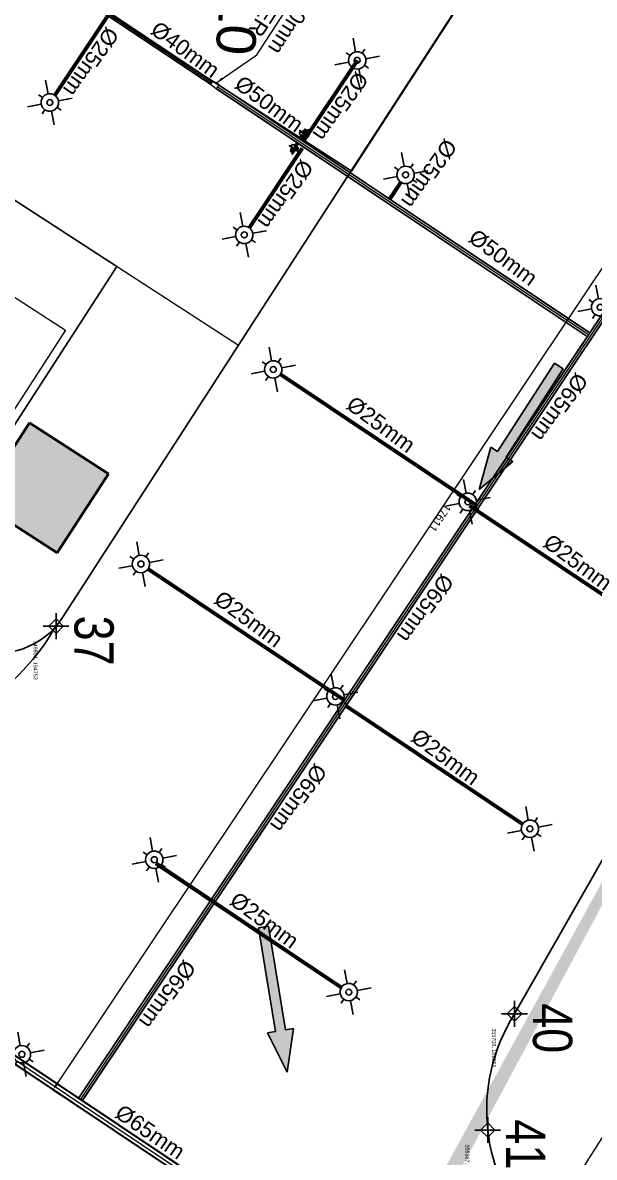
# Model space of a CAD drawing. Header units: inches. Extents: x 257070 to 799932, y -17980 to 269260.
# Drawn here: x 349436 to 356726, y 187982 to 202446 of the extents above; entities that cross this region are included whole.
import ezdxf

# ---------------------------------------------------------------- set-up
doc = ezdxf.new("R2010")
doc.units = ezdxf.units.IN
doc.header["$MEASUREMENT"] = 0
doc.header["$PDMODE"] = 99
doc.header["$PDSIZE"] = 100
for name, color, linetype in [('0-AES-F-SPRINKLER', 10, 'Continuous'), ('basement1_AP$0$A-_ROAD----_E-_-', 2, 'Continuous'), ('DSP_MISCELANEOUS', 252, 'Continuous'), ('DSP_TREE CO-ORDINATES', 206, 'Continuous')]:
    doc.layers.add(name, color=color, linetype=linetype)
for name, color, linetype, lineweight in [('0-AES-F-SPRINKLER PIPE', 10, 'Continuous', 15), ('07--DIM-2', 2, 'Continuous', 25), ('E--CONCRETE-4', 4, 'Continuous', 40), ('E--CONCRETE-SHADE', 253, 'Continuous', 20)]:
    doc.layers.add(name, color=color, linetype=linetype, lineweight=lineweight)
doc.layers.add('CORE - G', color=7, linetype='Continuous', lineweight=9, true_color=0xf4e08b)
doc.styles.get("Standard").update_dxf_attribs({"font": 'arial.ttf'})
doc.styles.add('TEXT style 175', font='GOTHIC.TTF')
doc.styles.add('TEXT style 200', font='ARIALN.TTF')
doc.styles.add('TEXT style 75', font='ARIALN.TTF')
doc.dimstyles.new('75', dxfattribs={"dimscale": 1.5, "dimtxt": 200, "dimasz": 113, "dimexe": 113, "dimexo": 0, "dimgap": 25, "dimtad": 0, "dimdec": 0, "dimrnd": 5, "dimzin": 0, "dimdsep": 46, "dimtxsty": 'TEXT style 75', "dimblk": 'ARCHTICK', "dimcen": 0.09, "dimdle": 113, "dimclrd": 8, "dimclre": 8, "dimclrt": 256, "dimadec": 0, "dimazin": 0, "dimtfac": 1, "dimtdec": 0, "dimtofl": 0, "dimtmove": 1, "dimatfit": 3, "dimldrblk": 'OPEN90', "dimfxl": 0, "dimtolj": 1, "dimtzin": 0, "dimarcsym": 0})
doc.dimstyles.new('AES-PLUMBING', dxfattribs={"dimtxt": 100, "dimasz": 100, "dimexe": 0, "dimexo": 0, "dimgap": 0.01, "dimtad": 1, "dimdec": 0, "dimdsep": 46, "dimtxsty": 'Standard', "dimcen": 10, "dimclrd": 7, "dimclre": 7, "dimclrt": 7, "dimadec": 0, "dimazin": 0, "dimtfac": 1, "dimtdec": 0, "dimtmove": 0, "dimatfit": 3, "dimfxl": 1, "dimlwd": -1, "dimlwe": -1, "dimarcsym": 1})
doc.dimstyles.new('ISO-25', dxfattribs={"dimtxt": 2.5, "dimasz": 2.5, "dimexe": 1.25, "dimexo": 0.625, "dimtad": 1, "dimtxsty": 'Standard', "dimcen": 2.5, "dimadec": 0, "dimazin": 0, "dimtfac": 1, "dimtmove": 0, "dimatfit": 3, "dimfxl": 1, "dimarcsym": 0})
doc.dimstyles.new('PLUMBING', dxfattribs={"dimscale": 100, "dimtxt": 1.8, "dimasz": 1.6, "dimexe": 1, "dimexo": 1, "dimgap": 0.5, "dimtad": 2, "dimdec": 0, "dimzin": 0, "dimdsep": 46, "dimtxsty": 'Standard', "dimcen": 1, "dimdle": 1, "dimclrd": 7, "dimclre": 7, "dimclrt": 256, "dimadec": 0, "dimazin": 0, "dimtfac": 1, "dimtdec": 0, "dimtmove": 2, "dimatfit": 3, "dimfxl": 1, "dimtolj": 1, "dimtzin": 0, "dimlwd": -1, "dimlwe": -1, "dimarcsym": 0})

# ---------------------------------------------------------------- blocks, each defined once
blk = doc.blocks.new('_ArchTick')
at = {"color": 0, "linetype": 'ByBlock', "const_width": 0.15}
blk.add_lwpolyline([(-0.5, -0.5), (0.5, 0.5)], dxfattribs=at)
blk = doc.blocks.new('*D270')
at = {"layer": '07--DIM-2', "color": 251, "lineweight": -2, "ltscale": 1000, "transparency": 16777216}
for p, q in [((357672, 188578), (357672, 188578)), ((357672, 188578), (357672, 188578)), ((354252, 186664), (355649, 187446)), ((353902, 186664), (354252, 186664))]:
    blk.add_line(p, q, dxfattribs=at)
at = {"layer": 'DEFPOINTS', "color": 0, "ltscale": 1000, "transparency": 16777216}
for p in [(357672, 188578, 0), (355649, 187446, 0)]:
    blk.add_point(p, dxfattribs=at)
at = {"layer": '07--DIM-2', "color": 251, "lineweight": -2, "ltscale": 1000, "transparency": 16777216, "xscale": 350, "yscale": 350, "zscale": 350, "rotation": 29.23389966752735}
blk.add_blockref('_ArchTick', (355649, 187446), dxfattribs=at)
at = {"layer": '07--DIM-2', "ltscale": 1000, "transparency": 16777216, "insert": (353069, 186664), "char_height": 500, "attachment_point": 5, "rotation": 270, "style": 'TEXT style 75'}
blk.add_mtext('\\A1;R2320', dxfattribs=at)
blk = doc.blocks.new('_Open90')
at = {"color": 0, "linetype": 'ByBlock', "lineweight": -2}
for p, q in [((-0.5, 0.5), (0, 0)), ((0, 0), (-1, 0)), ((0, 0), (-0.5, -0.5))]:
    blk.add_line(p, q, dxfattribs=at)
blk = doc.blocks.new('basement1_AP$0$AR-DIR-A')
h = blk.add_hatch()
h.set_pattern_fill('ANSI31', color=8)
h.paths.add_polyline_path([(158, -458), (26, -458), (26, -1800), (-74, -1800), (92, -2335), (258, -1800), (158, -1800)])
at = {"layer": 'DSP_MISCELANEOUS', "color": 8}
for p, q in [((158, -458), (26, -458)), ((26, -458), (26, -1800)), ((158, -458), (158, -1800)), ((26, -1800), (-74, -1800)), ((-74, -1800), (92, -2335)), ((258, -1800), (92, -2335)), ((158, -1800), (258, -1800))]:
    blk.add_line(p, q, dxfattribs=at)
blk = doc.blocks.new('*U460')
at = {"layer": 'DSP_TREE CO-ORDINATES', "color": 162}
for p, q in [((0, -329), (0, 329)), ((-329, 0), (329, 0))]:
    blk.add_line(p, q, dxfattribs=at)
at = {"layer": 'DSP_TREE CO-ORDINATES', "color": 162, "ltscale": 3.5}
blk.add_lwpolyline([(-185, 0), (0, 185), (185, 0), (0, -184), (-185, 0)], dxfattribs=at)
at = {"layer": 'DEFPOINTS', "style": 'TEXT style 175'}
blk.add_attdef('CORDINATE', (367, -572), '', height=100, dxfattribs=at)
at = {"layer": 'DSP_TREE CO-ORDINATES', "color": 164, "style": 'TEXT style 200'}
blk.add_attdef('NO.', (-270, 470), '', height=1000, dxfattribs=at)
blk = doc.blocks.new('*U472')
at = {"layer": 'DSP_TREE CO-ORDINATES', "color": 162}
for p, q in [((0, -329), (0, 329)), ((-329, 0), (329, 0))]:
    blk.add_line(p, q, dxfattribs=at)
at = {"layer": 'DSP_TREE CO-ORDINATES', "color": 162, "ltscale": 3.5}
blk.add_lwpolyline([(-185, 0), (0, 185), (185, 0), (0, -184), (-185, 0)], dxfattribs=at)
at = {"layer": 'DEFPOINTS', "style": 'TEXT style 175'}
blk.add_attdef('CORDINATE', (367, -572), '', height=100, dxfattribs=at)
at = {"layer": 'DSP_TREE CO-ORDINATES', "color": 164, "style": 'TEXT style 200'}
blk.add_attdef('NO.', (-270, 470), '', height=1000, dxfattribs=at)
blk = doc.blocks.new('*U474')
at = {"layer": 'DSP_TREE CO-ORDINATES', "color": 162}
for p, q in [((0, -329), (0, 329)), ((-329, 0), (329, 0))]:
    blk.add_line(p, q, dxfattribs=at)
at = {"layer": 'DSP_TREE CO-ORDINATES', "color": 162, "ltscale": 3.5}
blk.add_lwpolyline([(-185, 0), (0, 185), (185, 0), (0, -184), (-185, 0)], dxfattribs=at)
at = {"layer": 'DEFPOINTS', "style": 'TEXT style 175'}
blk.add_attdef('CORDINATE', (367, -572), '', height=100, dxfattribs=at)
at = {"layer": 'DSP_TREE CO-ORDINATES', "color": 164, "style": 'TEXT style 200'}
blk.add_attdef('NO.', (-270, 470), '', height=1000, dxfattribs=at)
blk = doc.blocks.new('A$C3CA070F1')
at = {"layer": '0-AES-F-SPRINKLER'}
h = blk.add_hatch(dxfattribs=at)
h.set_pattern_fill('ANSI31', color=3, scale=0.196883, angle=-34.2335, style=0)
h.set_pattern_definition([(100.766483, (49937.1607, 174049.7081), (1.474466316, 0.280375668), [])])
edge = h.paths.add_edge_path()
edge.add_line((-1, 85), (-1, 84))
edge.add_line((-1, 84), (-6, 84))
edge.add_ellipse((-7, 82), major_axis=(-1.42, -0.27), ratio=1, start_angle=257, end_angle=315)
edge.add_line((-8, 83), (-15, 72))
edge.add_ellipse((-12, 70), major_axis=(-4.25, -0.81), ratio=1, start_angle=-45, end_angle=45)
edge.add_line((-14, 66), (14, 47))
edge.add_line((14, 47), (13, 46))
edge.add_line((13, 46), (-15, 65))
edge.add_ellipse((-12, 70), major_axis=(-5.52, -1.05), ratio=1, start_angle=-45, end_angle=45, ccw=False)
edge.add_line((-16, 73), (-9, 84))
edge.add_ellipse((-7, 82), major_axis=(-2.69, -0.51), ratio=1, start_angle=257, end_angle=315, ccw=False)
edge.add_line((-6, 85), (-1, 85))
h = blk.add_hatch(dxfattribs=at)
h.set_pattern_fill('ANSI31', color=3, scale=0.196883, angle=-124.2335, style=0)
h.set_pattern_definition([(190.766483, (49937.1607, 174049.7081), (-0.280375668, 1.474466316), [])])
edge = h.paths.add_edge_path()
edge.add_line((-1, 54), (7, 48))
edge.add_line((7, 48), (8, 49))
edge.add_line((8, 49), (0, 55))
edge.add_ellipse((-2, 52), major_axis=(-0.69, 3.63), ratio=1, start_angle=315, end_angle=405)
edge.add_line((-6, 54), (-14, 41))
edge.add_ellipse((-11, 39), major_axis=(-0.69, 3.63), ratio=1, start_angle=45, end_angle=135)
edge.add_line((-13, 36), (-9, 33))
edge.add_ellipse((-10, 32), major_axis=(-0.27, 1.42), ratio=1, start_angle=225, end_angle=315, ccw=False)
edge.add_line((-9, 31), (-10, 30))
edge.add_line((-10, 30), (-8, 29))
edge.add_line((-8, 29), (-7, 30))
edge.add_ellipse((-10, 32), major_axis=(-3.3, -0.63), ratio=1, start_angle=135, end_angle=225)
edge.add_line((-8, 35), (-12, 38))
edge.add_ellipse((-11, 39), major_axis=(-1.75, -0.33), ratio=1, start_angle=-45, end_angle=45, ccw=False)
edge.add_line((-13, 40), (-4, 53))
edge.add_ellipse((-2, 52), major_axis=(-1.75, -0.33), ratio=1, start_angle=225, end_angle=315, ccw=False)
at = {"layer": '0-AES-F-SPRINKLER', "color": 3}
for p, q in [((-98, 39), (-97, 43)), ((-98, 38), (-98, 39)), ((-98, 39), (-98, 39)), ((-98, 39), (-98, 39)), ((-98, 37), (-98, 38)), ((-98, 38), (-98, 38)), ((-98, 38), (-98, 38)), ((-98, 38), (-98, 38)), ((-98, 38), (-98, 38)), ((-98, 38), (-98, 38)), ((-98, 38), (-98, 38)), ((-98, 38), (-98, 38)), ((-98, 38), (-98, 38)), ((-98, 38), (-98, 38)), ((-96, 37), (-98, 37)), ((-98, 37), (-98, 37)), ((-98, 37), (-98, 37)), ((-98, 37), (-98, 37)), ((-98, 37), (-98, 37)), ((-98, 37), (-98, 37)), ((-98, 37), (-98, 37)), ((-98, 37), (-98, 37)), ((-98, 37), (-98, 37)), ((-98, 37), (-98, 37)), ((-98, 37), (-98, 37)), ((-98, 37), (-98, 37)), ((-98, 37), (-98, 37)), ((-98, 37), (-98, 37)), ((-98, 37), (-98, 37)), ((-98, 37), (-98, 37)), ((-98, 37), (-98, 37)), ((-97, 37), (-98, 37)), ((-98, 37), (-98, 37)), ((-98, 37), (-98, 37)), ((-98, 37), (-98, 37)), ((-98, 37), (-98, 37)), ((-98, 37), (-98, 37)), ((-98, 37), (-98, 37)), ((-98, 37), (-98, 37)), ((-98, 37), (-98, 37)), ((-98, 37), (-98, 37)), ((-98, 37), (-98, 37)), ((-98, 37), (-98, 37)), ((-98, 37), (-98, 37)), ((-98, 37), (-98, 37)), ((-97, 45), (-79, 71)), ((-96, 40), (-97, 40)), ((-97, 40), (-97, 40)), ((-97, 40), (-97, 40)), ((-97, 40), (-97, 39)), ((-97, 39), (-97, 39)), ((-97, 39), (-97, 39)), ((-97, 39), (-97, 39)), ((-97, 39), (-97, 39)), ((-97, 39), (-97, 39)), ((-97, 39), (-97, 39)), ((-97, 39), (-97, 39)), ((-97, 39), (-97, 38)), ((-97, 38), (-97, 38)), ((-97, 38), (-97, 38)), ((-97, 38), (-97, 38)), ((-97, 38), (-97, 38)), ((-97, 38), (-97, 38)), ((-97, 38), (-97, 38)), ((-97, 38), (-97, 38)), ((-97, 38), (-97, 38)), ((-97, 38), (-97, 38)), ((-97, 38), (-97, 38)), ((-97, 38), (-97, 37)), ((-97, 37), (-97, 37)), ((-97, 37), (-97, 37)), ((-97, 37), (-97, 37)), ((-95, 46), (-96, 42)), ((-96, 42), (-96, 42)), ((-96, 42), (-96, 41)), ((-96, 41), (-96, 41)), ((-96, 41), (-96, 41)), ((-96, 41), (-96, 41)), ((-96, 41), (-96, 41)), ((-96, 41), (-96, 41)), ((-96, 41), (-96, 41)), ((-96, 41), (-96, 41)), ((-96, 41), (-96, 41)), ((-96, 41), (-96, 40)), ((-96, 40), (-96, 40)), ((-96, 40), (-96, 40)), ((-96, 40), (-96, 40)), ((-96, 40), (-96, 40)), ((-95, 37), (-96, 37)), ((-96, 37), (-96, 37)), ((-96, 37), (-96, 37)), ((-96, 37), (-96, 37)), ((-96, 37), (-96, 37)), ((-94, 38), (-95, 38)), ((-95, 38), (-95, 38)), ((-95, 38), (-95, 38)), ((-95, 38), (-95, 38)), ((-95, 38), (-95, 38)), ((-95, 38), (-95, 38)), ((-95, 38), (-95, 38)), ((-95, 38), (-95, 38)), ((-95, 38), (-95, 38)), ((-95, 38), (-95, 37)), ((-95, 37), (-95, 37)), ((-95, 37), (-95, 37)), ((-95, 37), (-95, 37)), ((-95, 37), (-95, 37)), ((-95, 37), (-95, 37)), ((-95, 37), (-95, 37)), ((-95, 37), (-95, 37)), ((-95, 37), (-95, 37)), ((-95, 37), (-95, 37)), ((-95, 37), (-95, 37)), ((-95, 37), (-95, 37)), ((-95, 37), (-95, 37)), ((-95, 37), (-95, 37)), ((-95, 37), (-95, 37)), ((-95, 37), (-95, 37)), ((-95, 37), (-95, 37)), ((-94, 88), (-93, 90)), ((-72, 73), (-94, 88)), ((-94, 43), (-94, 48)), ((-93, 43), (-94, 43)), ((-94, 43), (-94, 43)), ((-94, 43), (-94, 43)), ((-94, 43), (-94, 43)), ((-94, 43), (-94, 43)), ((-94, 43), (-94, 41)), ((-94, 43), (-94, 43)), ((-94, 43), (-94, 43)), ((-94, 43), (-94, 43)), ((-94, 43), (-94, 43)), ((-94, 43), (-94, 43)), ((-94, 43), (-94, 43)), ((-94, 43), (-94, 43)), ((-94, 43), (-94, 43)), ((-94, 43), (-94, 43)), ((-94, 43), (-94, 43)), ((-94, 43), (-94, 43)), ((-94, 41), (-94, 41)), ((-94, 41), (-94, 41)), ((-94, 41), (-94, 41)), ((-94, 41), (-94, 41)), ((-94, 41), (-94, 41)), ((-94, 41), (-94, 41)), ((-94, 41), (-94, 41)), ((-94, 41), (-94, 40)), ((-94, 40), (-94, 40)), ((-94, 40), (-94, 40)), ((-94, 40), (-94, 40)), ((-94, 40), (-94, 40)), ((-94, 40), (-94, 40)), ((-94, 40), (-94, 40)), ((-94, 40), (-94, 40)), ((-94, 40), (-94, 39)), ((-94, 39), (-94, 39)), ((-94, 39), (-94, 39)), ((-94, 39), (-94, 39)), ((-94, 39), (-94, 39)), ((-94, 39), (-94, 39)), ((-94, 39), (-94, 39)), ((-94, 39), (-94, 39)), ((-94, 39), (-94, 38)), ((-93, 90), (-59, 67)), ((-93, 47), (-93, 49)), ((-91, 47), (-93, 43)), ((-93, 46), (-93, 47)), ((-92, 46), (-93, 46)), ((-93, 46), (-93, 46)), ((-93, 46), (-93, 46)), ((-93, 46), (-93, 46)), ((-93, 46), (-93, 46)), ((-93, 46), (-93, 46)), ((-93, 46), (-93, 46)), ((-93, 46), (-93, 46)), ((-93, 46), (-93, 46)), ((-93, 46), (-93, 46)), ((-93, 46), (-93, 46)), ((-93, 46), (-93, 46)), ((-93, 46), (-93, 46)), ((-93, 46), (-93, 46)), ((-93, 46), (-93, 46)), ((-93, 46), (-93, 46)), ((-93, 46), (-93, 46)), ((-93, 46), (-93, 46)), ((-93, 46), (-93, 46)), ((-93, 46), (-93, 46)), ((-91, 42), (-93, 43)), ((-93, 43), (-93, 43)), ((-93, 43), (-93, 43)), ((-93, 43), (-93, 43)), ((-93, 43), (-93, 43)), ((-93, 43), (-93, 43)), ((-93, 43), (-93, 43)), ((-93, 43), (-93, 43)), ((-93, 43), (-93, 43)), ((-93, 43), (-93, 43)), ((-93, 43), (-93, 43)), ((-93, 43), (-93, 43)), ((-93, 43), (-93, 43)), ((-93, 43), (-93, 43)), ((-93, 43), (-93, 43)), ((-93, 43), (-93, 43)), ((-93, 43), (-93, 43)), ((-93, 43), (-93, 43)), ((-93, 43), (-93, 43)), ((-93, 43), (-93, 43)), ((-93, 43), (-93, 43)), ((-93, 43), (-93, 43)), ((-93, 43), (-93, 43)), ((-85, 66), (-92, 55)), ((-90, 50), (-92, 46)), ((-92, 46), (-92, 46)), ((-92, 46), (-92, 46)), ((-92, 46), (-92, 46)), ((-92, 46), (-92, 46)), ((-92, 46), (-92, 46)), ((-90, 47), (-91, 47)), ((-90, 43), (-91, 42)), ((-91, 42), (-91, 42)), ((-91, 42), (-91, 42)), ((-91, 42), (-91, 42)), ((-91, 42), (-91, 42)), ((-91, 42), (-91, 42)), ((-91, 42), (-91, 42)), ((-91, 42), (-91, 42)), ((-91, 42), (-91, 42)), ((-91, 42), (-91, 42)), ((-91, 42), (-91, 42)), ((-91, 42), (-91, 42)), ((-91, 42), (-91, 42)), ((-91, 42), (-91, 42)), ((-91, 42), (-91, 42)), ((-91, 42), (-91, 42)), ((-88, 57), (-90, 49)), ((-89, 54), (-90, 51)), ((-90, 50), (-90, 50)), ((-88, 47), (-90, 43)), ((-90, 47), (-88, 47)), ((-90, 43), (-90, 43)), ((-90, 43), (-90, 43)), ((-90, 43), (-90, 43)), ((-89, 55), (-89, 55)), ((-88, 46), (-88, 47)), ((-87, 59), (-87, 59)), ((-87, 59), (-87, 59)), ((-86, 57), (-87, 49)), ((-87, 49), (-83, 28)), ((-85, 58), (-85, 58)), ((-77, 43), (-85, 49)), ((-83, 28), (-60, 9)), ((-77, 70), (-82, 63)), ((-80, 66), (-82, 67)), ((-45, 31), (-81, -23)), ((-78, 63), (-80, 65)), ((-79, 71), (-77, 70)), ((-71, 26), (-79, 31)), ((-57, 13), (-79, 28)), ((-70, 64), (-78, 63)), ((-78, -29), (-40, 27)), ((-69, 55), (-75, 59)), ((-66, 54), (-74, 42)), ((-74, 42), (-71, 26)), ((-73, 44), (-71, 43)), ((-69, 47), (-72, 43)), ((-71, 43), (-70, 43)), ((-71, 26), (-55, 15)), ((-70, 43), (-66, 49)), ((-66, 50), (-68, 52)), ((-61, 65), (-67, 69)), ((-62, 66), (-67, 65)), ((-50, 57), (-66, 54)), ((-66, 49), (-66, 50)), ((-47, 28), (-63, 40)), ((-59, 67), (-61, 65)), ((-57, 67), (-60, 66)), ((-60, 44), (-42, 32)), ((-50, 57), (-58, 62)), ((-19, 46), (-57, 67)), ((-17, 37), (-55, 63)), ((-29, 42), (-50, 57)), ((-13, 9), (-45, 31)), ((-36, 42), (-44, 30)), ((-43, 33), (-35, 46)), ((-39, -30), (-13, 9)), ((-37, 25), (-28, 38)), ((-35, 41), (-36, 42)), ((-32, 32), (-35, 39)), ((-30, 52), (-16, 73)), ((-29, 20), (-17, 37)), ((-28, 38), (-26, 40)), ((-21, 32), (-28, 37)), ((-23, 16), (-12, 33)), ((-1, 26), (-23, -9)), ((-22, 15), (-12, 31)), ((-9, 32), (-21, 14)), ((2, 24), (-20, -11)), ((-20, -8), (-1, 22)), ((-17, 37), (-19, 46)), ((-19, 13), (-10, 29)), ((-7, 30), (-18, 12)), ((-17, 37), (-17, 37)), ((4, 22), (-17, -13)), ((-17, -10), (1, 20)), ((-16, 73), (-9, 84)), ((-16, 11), (-7, 27)), ((-8, 83), (-15, 72)), ((13, 46), (-15, 65)), ((-4, 28), (-15, 10)), ((-1, 84), (-14, 66)), ((-14, 66), (14, 47)), ((-6, 54), (-14, 41)), ((-12, 33), (-14, 33)), ((-14, -15), (7, 20)), ((-14, -12), (4, 18)), ((-13, 40), (-4, 53)), ((-13, 36), (-9, 33)), ((-13, 9), (-4, 24)), ((-2, 34), (-12, 41)), ((-8, 35), (-12, 38)), ((-12, 31), (-12, 33)), ((-9, 32), (-12, 31)), ((7, 16), (-11, -13)), ((-10, 29), (-9, 32)), ((-9, 31), (-10, 30)), ((-7, 30), (-10, 29)), ((-10, 30), (-8, 29)), ((9, 17), (-10, -14)), ((-9, -13), (9, 13)), ((-8, 29), (-7, 30)), ((8, 49), (-7, 27)), ((-7, 27), (-7, 30)), ((-4, 28), (-7, 27)), ((-6, 85), (-1, 85)), ((-1, 84), (-6, 84)), ((5, 44), (-5, 51)), ((-4, 24), (-4, 28)), ((-1, 26), (-4, 24)), ((-1, 85), (-1, 84)), ((-1, 54), (7, 48)), ((13, 46), (-1, 25)), ((-1, 22), (-1, 26)), ((2, 24), (-1, 22)), ((8, 49), (0, 55)), ((1, 20), (2, 24)), ((4, 22), (1, 20)), ((4, 18), (4, 22)), ((7, 20), (4, 18)), ((7, 48), (8, 49)), ((7, 16), (7, 20)), ((9, 17), (7, 16)), ((9, 15), (9, 17)), ((14, 47), (13, 46)), ((-82, -25), (-80, -30)), ((-80, -30), (-78, -29)), ((-66, -11), (-39, -30)), ((-23, -7), (-23, -9)), ((-23, -9), (-20, -8)), ((-20, -8), (-20, -11)), ((-20, -11), (-17, -10)), ((-17, -10), (-17, -13)), ((-17, -13), (-14, -12)), ((-14, -12), (-14, -15)), ((-14, -15), (-11, -13)), ((-11, -13), (-11, -14)), ((-11, -14), (-11, -14))]:
    blk.add_line(p, q, dxfattribs=at)
for centre, major_axis, start_param, end_param in [((-95, 43), (-0.41, 2.13), 0.784914, 1.034983), ((-95, 43), (-2.74, -0.52), -0.560204, -0.324923), ((-93, 46), (-0.51, 2.68), 0.787914, 1.247507), ((-93, 48), (-1.75, -0.33), -0.775969, -0.160442), ((-91, 54), (-0.29, 1.52), 0.785398, 2.356194), ((-92, 49), (-0.33, 1.74), 0.791774, 1.412986), ((-89, 55), (-0.103, 0.54), 0.916881, 1.969618), ((-93, 51), (-3.09, -0.59), 2.526084, 2.789089), ((-95, 50), (-5.72, -1.09), 2.374727, 2.798549), ((-91, 55), (-0.33, 1.74), 4.197625, 4.773282), ((-84, 57), (-3.79, -0.72), -0.784768, -0.363877), ((-93, 50), (-5.72, -1.09), 2.377207, 2.798549), ((-80, 54), (-1.57, 8.26), 0.010205, 0.785398), ((-84, 56), (-0.35, 1.85), 0.785501, 1.132999), ((-83, 65), (-1.52, -0.29), 3.926991, 5.497787), ((-80, 54), (-5.9, -1.12), 4.155645, 5.497787), ((-80, 54), (-8.26, -1.57), 4.155621, 4.722594), ((-75, 68), (-8.26, -1.57), 1.014052, 3.151797), ((-75, 63), (-2.79, -0.53), -0.113999, 0.093951), ((-75, 68), (-1.12, 5.9), 2.584882, 5.497787), ((-75, 46), (-0.53, 2.79), 2.356194, 3.926991), ((-75, 68), (-1.57, 8.26), 4.722594, 5.497787), ((-70, 53), (-2.79, -0.53), 2.356194, 3.926991), ((-65, 44), (-3.72, -0.71), -0.403281, 1.321745), ((-65, 44), (-0.71, 3.72), 4.96144, 6.686466), ((-65, 37), (-0.56, 2.96), 5.497794, 6.034125), ((-59, 47), (-2.96, -0.56), 0.24906, 0.785391), ((-60, 60), (-2.83, -0.54), 3.926991, 4.712389), ((-33, 40), (-0.45, 2.36), 0.803442, 1.867502), ((-30, 39), (-2.79, -0.53), 2.356194, 3.926991), ((-24, 39), (-0.53, 2.79), 5.497787, 7.068583), ((-12, 70), (-5.52, -1.05), -0.785398, 0.785398), ((-15, 35), (-0.54, 2.83), 0.785398, 3.403392), ((-12, 70), (-4.25, -0.81), -0.785398, 0.785398), ((-11, 39), (-0.69, 3.63), 0.785398, 2.356194), ((-11, 39), (-1.75, -0.33), -0.785398, 0.785398), ((-7, 82), (-2.69, -0.51), 4.485496, 5.497787), ((-10, 32), (-0.27, 1.42), 3.926991, 5.497787), ((-7, 82), (-1.42, -0.27), 4.485496, 5.497787), ((-10, 32), (-3.3, -0.63), 2.356194, 3.926991), ((-2, 52), (-0.69, 3.63), 5.497787, 7.068583), ((-2, 52), (-1.75, -0.33), 3.926991, 5.497787), ((6, 14), (-0.54, 2.83), 3.926991, 4.712389), ((-79, -24), (-0.51, 2.69), 0.785398, 1.797689), ((-11, -11), (-2.83, -0.54), 1.570796, 2.356194)]:
    blk.add_ellipse(centre, major_axis=major_axis, ratio=1, start_param=start_param, end_param=end_param, dxfattribs=at)
at = {"layer": '0-AES-F-SPRINKLER', "color": 3, "extrusion": (0, 0, -1)}
for centre, major_axis, start_param, end_param in [((-86, 47), (-0.53, 2.79), -0.113999, 0.785398), ((-77, 34), (-0.54, 2.83), 3.926991, 4.712389)]:
    blk.add_ellipse(centre, major_axis=major_axis, ratio=1, start_param=start_param, end_param=end_param, dxfattribs=at)
blk = doc.blocks.new('*D655')
at = {"layer": '0-AES-F-SPRINKLER PIPE', "color": 7, "ltscale": 1000, "transparency": 16777216}
for p, q in [((359550, 203399), (349877, 188923)), ((359884, 203297), (359606, 203482)), ((350099, 188654), (349822, 188840))]:
    blk.add_line(p, q, dxfattribs=at)
for points in [[(359564, 203390), (359537, 203408), (359606, 203482)], [(349891, 188914), (349863, 188932), (349822, 188840)]]:
    blk.add_solid(points, dxfattribs=at)
at = {"layer": 'DEFPOINTS', "color": 0, "ltscale": 1000, "transparency": 16777216}
for p in [(359884, 203297, 0), (349822, 188840), (350099, 188654, 0)]:
    blk.add_point(p, dxfattribs=at)
at = {"layer": '0-AES-F-SPRINKLER PIPE', "color": 7, "ltscale": 1000, "transparency": 16777216, "insert": (354756, 196133), "char_height": 100, "attachment_point": 5, "rotation": 236.2486}
blk.add_mtext('17611', dxfattribs=at)
blk = doc.blocks.new('*U603')
at = {"layer": '0-AES-F-SPRINKLER'}
for p, q in [((171672, 56809), (171672, 56871)), ((171562, 56699), (171500, 56699)), ((171672, 56588), (171672, 56526)), ((171783, 56699), (171845, 56699))]:
    blk.add_line(p, q, dxfattribs=at)
for radius in [111, 37.8]:
    blk.add_circle((171672, 56699), radius, dxfattribs=at)
at = {"layer": '0-AES-F-SPRINKLER PIPE'}
for points, override in [([(171468, 56903), (171594, 56777)], {"dimasz": 70, "dimtad": 0, "dimfxl": 13, "dimarcsym": 1}), ([(171877, 56903), (171751, 56777)], {"dimasz": 70, "dimtad": 0, "dimfxl": 13, "dimarcsym": 1}), ([(171468, 56494), (171594, 56620)], {"dimasz": 70, "dimtad": 0, "dimfxl": 13, "dimarcsym": 1}), ([(171877, 56494), (171751, 56620)], {"dimasz": 70, "dimgap": 0.625, "dimtad": 0, "dimfxl": 13, "dimarcsym": 1})]:
    blk.add_leader(points, dimstyle='ISO-25', override=override, dxfattribs=at)

msp = doc.modelspace()

# ---------------------------------------------------------------- hatches: boundary and pattern name
at = {"layer": 'E--CONCRETE-SHADE', "ltscale": 3.5}
h = msp.add_hatch(color=8, dxfattribs=at)
h.dxf.hatch_style = 1
h.paths.add_polyline_path([(350528.6, 196695.1), (349521.1, 197347.1), (348869.2, 196339.6), (349876.6, 195687.7)])

# ---------------------------------------------------------------- linework, layer by layer
at = {"layer": '0-AES-F-SPRINKLER', "color": 7, "const_width": 100, "elevation": 0}
for points in [[(309531.8, 208392.2), (318854.6, 185288.9), (344779.7, 167275.5), (347553.5, 174504), (359540.7, 196335.9), (363236.5, 201817), (370096.8, 207259.5), (370288.2, 210509.8), (355001.3, 211860.8), (319581.7, 213946.6), (316332, 213687.2), (316109.1, 210945.8)], [(370096.7, 207259.6), (363236.5, 201817), (359449.1, 196200.1), (352039.6, 182374.4), (347553.5, 174504), (344762, 167229.2), (346955.5, 165763.5), (339920, 152557.2), (360337.5, 149227.9), (382659.8, 145585.9), (383066.2, 145437.7), (387520.1, 157203.6), (388372.8, 166752.9), (392381.6, 173694.5), (387307.1, 192740.3), (379435.8, 200574.2), (375023.6, 204438.1)]]:
    msp.add_lwpolyline(points, close=True, dxfattribs=at)
at = {"layer": '0-AES-F-SPRINKLER PIPE', "ltscale": 1000, "elevation": 0}
for points in [[(350143.4, 188729), (362259.9, 206861.8)], [(350147.5, 188726.2), (362264.1, 206859)], [(350168.3, 188712.4), (362284.9, 206845.1)], [(350189.1, 188698.5), (362305.6, 206831.2)], [(350193.3, 188695.7), (362309.8, 206828.4)], [(350115.1, 202809.7), (351833.1, 201661.7)], [(350117.3, 202813), (351835.3, 201665)], [(350128.4, 202829.6), (351846.5, 201681.6)], [(350139.6, 202846.2), (351857.6, 201698.2)], [(350141.8, 202849.6), (351859.8, 201701.6)], [(350509.9, 202545.9), (349830, 201528.4)], [(350512.4, 202544.2), (349832.7, 201527.1)], [(350522.8, 202537.3), (349843.5, 201520.7)], [(350533.2, 202530.3), (349853.5, 201513.2)], [(350535.6, 202528.6), (349855.8, 201511.2)], [(353689.5, 201973.9), (353012.2, 200960.3)], [(353692, 201972.3), (353014.9, 200958.9)], [(353702.4, 201965.3), (353025.7, 200952.6)], [(353712.8, 201958.4), (353035.7, 200945)], [(353715.3, 201956.7), (353037.9, 200943)], [(351925.8, 201628.6), (356637.3, 198480.3)], [(351939.7, 201649.3), (356651.2, 198501.1)], [(351942.5, 201653.5), (356653.9, 198505.3)], [(351909.2, 201603.6), (356620.6, 198455.4)], [(351912, 201607.8), (356623.4, 198459.5)], [(352932.7, 200926.9), (352911.1, 200894.5)], [(352935.2, 200925.2), (352913.5, 200892.8)], [(352945.6, 200918.3), (352923.7, 200885.6)], [(352956, 200911.3), (352934, 200878.4)], [(352958.5, 200909.7), (352936.4, 200876.7)], [(352959.4, 200966.8), (352981, 200999.2)], [(352961.9, 200965.1), (352983.5, 200997.6)], [(352972.3, 200958.2), (352994.1, 200990.9)], [(352982.7, 200951.2), (353004.7, 200984.2)], [(352985.2, 200949.6), (353007.2, 200982.6)], [(352987.6, 200854.4), (352310.3, 199840.7)], [(352990.1, 200852.8), (352313, 199839.4)], [(353000.5, 200845.8), (352323.8, 199833)], [(353010.9, 200838.9), (352333.8, 199825.5)], [(353013.4, 200837.2), (352336, 199823.5)], [(354245.6, 200423.3), (354103, 200209.8)], [(354247.9, 200421.3), (354105.5, 200208.2)], [(354257.9, 200413.7), (354115.9, 200201.2)], [(354268.7, 200407.4), (354126.3, 200194.3)], [(354271.4, 200406), (354128.8, 200192.6)], [(352714.4, 197951.8), (355218.4, 196278.6)], [(352716.4, 197954.1), (355220.1, 196281.1)], [(352723.9, 197964.1), (355227.1, 196291.5)], [(352730.3, 197974.8), (355234, 196301.8)], [(352731.7, 197977.6), (355235.7, 196304.3)], [(355126.2, 196279.5), (357492.4, 194698.3)], [(355127.9, 196282), (357493.8, 194701)], [(355134.8, 196292.4), (357500.1, 194711.8)], [(355141.7, 196302.8), (357507.7, 194721.8)], [(355143.4, 196305.3), (357509.6, 194724.1)], [(351026.7, 195471.5), (353530.7, 193798.3)], [(351028.7, 195473.8), (353532.4, 193800.8)], [(351036.2, 195483.8), (353539.3, 193811.2)], [(351042.6, 195494.6), (353546.3, 193821.6)], [(351044, 195497.3), (353548, 193824.1)], [(353552.6, 193723), (355804.7, 192218.1)], [(353554.2, 193725.5), (355806.1, 192220.8)], [(353561.2, 193735.9), (355812.4, 192231.6)], [(353568.1, 193746.3), (355820, 192241.6)], [(353569.8, 193748.8), (355821.9, 192243.9)], [(351128.3, 191717.2), (353494.5, 190136)], [(351130, 191719.7), (353495.9, 190138.8)], [(351136.9, 191730.1), (353502.3, 190149.5)], [(351143.9, 191740.5), (353509.8, 190159.5)], [(351145.5, 191743), (353511.8, 190161.8)], [(352900.8, 186888.3), (346163.5, 191390.2)], [(352905.3, 186894.9), (346168, 191396.9)], [(352851.9, 186815.1), (346114.6, 191317)], [(352856.4, 186821.7), (346119.1, 191323.7)], [(352878.6, 186855), (346141.3, 191357)]]:
    msp.add_lwpolyline(points, dxfattribs=at)
msp.add_lwpolyline([(351859.8, 201701.6), (351833.1, 201661.7), (351909.2, 201603.6), (351942.5, 201653.5)], close=True, dxfattribs=at)
at = {"layer": 'basement1_AP$0$A-_ROAD----_E-_-', "color": 8}
msp.add_line((355708.5, 189811.3, 0), (361818.6, 200531.4, 0), dxfattribs=at)
at = {"layer": 'basement1_AP$0$A-_ROAD----_E-_-', "color": 8, "elevation": 0}
msp.add_lwpolyline([(346181.4, 202896.7), (347821.7, 201160.2), (350636.9, 199337.5), (348392.5, 195871, 0.2940332), (348394.6, 194678.3), (348797.7, 194457.7, 0.3397269), (349945.7, 194865.5), (353626.9, 200558.5), (353628.7, 200554.9), (359820.7, 210111.5, -0.2699587), (361616.8, 211020.5), (365552, 210788.7)], format="xyb", dxfattribs=at)
at = {"layer": 'basement1_AP$0$A-_ROAD----_E-_-', "color": 8}
for centre, radius, start, end in [((347143.8, 196339.8, 0), 3146.5, 256.0957, 329.71176), ((380134.4, 235003.6, 0), 59658.6, 226.068971, 241.905566), ((357671.9, 188578, 0), 2318.5, 147.86608, 224.3944)]:
    msp.add_arc(centre, radius, start, end, dxfattribs=at)
at = {"layer": 'CORE - G', "color": 8, "elevation": 0}
for points in [[(350702.1, 205609.1), (349261.9, 203384.7), (353626.9, 200558.5), (355067.1, 202783)], [(349261.9, 203384.7), (347821.7, 201160.2), (352186.7, 198334.1), (353626.9, 200558.5)]]:
    msp.add_lwpolyline(points, close=True, dxfattribs=at)
at = {"layer": 'CORE - G', "color": 8, "ltscale": 25, "elevation": 0}
for points in [[(347755.8, 199968.2), (349980.3, 198528), (347154.1, 194163), (344929.7, 195603.2)], [(358811, 191340.5), (361045.4, 189915.7), (358249.6, 185531.2), (356015.2, 186956)]]:
    msp.add_lwpolyline(points, close=True, dxfattribs=at)
at = {"layer": 'E--CONCRETE-4', "color": 8, "ltscale": 10}
for p, q in [((349521.1, 197347.1, 0), (348869.2, 196339.6, 0)), ((350528.6, 196695.1, 0), (349521.1, 197347.1, 0)), ((349876.6, 195687.7, 0), (350528.6, 196695.1, 0)), ((348869.2, 196339.6, 0), (349876.6, 195687.7, 0))]:
    msp.add_line(p, q, dxfattribs=at)

# ---------------------------------------------------------------- block references
at = {"layer": '0-AES-F-SPRINKLER', "color": 7, "rotation": 325.7664830132082}
for p in [(179875.2, 251667, 0), (175954.8, 251130.2, 0), (180492.3, 250207.6, 0), (178435, 249442.5, 0), (182972.6, 248519.9, 0), (178804.6, 247727.3, 0), (181284.9, 246039.6, 0), (177116.9, 245247, 0), (179597.2, 243559.3, 0), (182077.4, 241871.6, 0), (177287, 241477.3, 0), (179767.3, 239789.6, 0), (175599.3, 238997, 0)]:
    msp.add_blockref('*U603', p, dxfattribs=at)
at = {"layer": '0-AES-F-SPRINKLER', "ltscale": 1000, "rotation": 271.8443849933963}
msp.add_blockref('A$C3CA070F1', (352994.1, 200990.9, 0), dxfattribs=at)
at = {"layer": '0-AES-F-SPRINKLER', "ltscale": 1000, "xscale": -1, "rotation": 202.2742504690636}
msp.add_blockref('A$C3CA070F1', (352923.7, 200885.6, 0), dxfattribs=at)
at = {"layer": 'DSP_MISCELANEOUS', "color": 8}
for p, rotation in [((356446.4, 198504.8, 0), 327.1105313575349), ((352342.1, 191357.5, 0), 9.297798734598109)]:
    msp.add_blockref('basement1_AP$0$AR-DIR-A', p, dxfattribs=dict(at, rotation=rotation))
at = {"layer": 'DSP_TREE CO-ORDINATES', "color": 8, "ltscale": 1000, "xscale": 0.5, "yscale": 0.5, "zscale": 0.5, "rotation": 270}
for name, p, values in [('*U474', (349860.9, 194752.9, 0), {'NO.': '37', 'CORDINATE': '349861, 194753'}), ('*U460', (355708.5, 189811.3, 0), {'NO.': '40', 'CORDINATE': '355708, 189811'}), ('*U472', (355366.6, 188330.4, 0), {'NO.': '41', 'CORDINATE': '355367, 188330'})]:
    msp.add_blockref(name, p, dxfattribs=at).add_auto_attribs(values)

# ---------------------------------------------------------------- texts
at = {"layer": '0-AES-F-SPRINKLER PIPE', "color": 7, "linetype": 'Continuous', "lineweight": -3, "ltscale": 0.9, "char_height": 200, "attachment_point": 2}
for s, insert, width, rotation in [('\\pt1.4;Ø50X40mm\\P\\ptz;REDUCER', (353129, 202641.5, 0), 1668.667, 237.07791), ('%%C25mm', (350389.7, 201887.4, 0), 685.774, 234.72861), ('%%C40mm', (351570.1, 202186, 0), 685.774, 323.54183), ('%%C25mm', (353571.9, 201319.2), 685.774, 234.72861), ('%%C50mm', (352640, 201493.3, 0), 685.774, 323.54183), ('%%C25mm', (354701.7, 200462.2, 0), 685.774, 234.72861), ('%%C25mm', (352870, 200199.7, 0), 685.774, 234.72861), ('%%C50mm', (355623.9, 199535.5, 0), 685.774, 323.54183), ('%%C65mm', (356364.9, 197482.4, 0), 685.774, 233.54183), ('%%C25mm', (354064.9, 197406.5), 685.774, 323.54183), ('%%C25mm', (356576.5, 195648.8), 685.774, 323.54183), ('%%C65mm', (354652.2, 194919.3, 0), 685.774, 233.54183), ('%%C25mm', (352377.2, 194926.2), 685.774, 323.54183), ('%%C25mm', (354888.8, 193168.6), 685.774, 323.54183), ('%%C65mm', (353035.1, 192499.2, 0), 685.774, 233.54183), ('%%C25mm', (352578.6, 191086.5, 0), 685.774, 323.54183), ('%%C65mm', (351364, 189998.3, 0), 685.774, 233.54183), ('%%C65mm', (351119.5, 188389.4, 0), 685.774, 325.58695)]:
    msp.add_mtext(s, dxfattribs=dict(at, insert=insert, width=width, rotation=rotation))
at = {"layer": 'CORE - G', "color": 8}
msp.add_text('GU10', height=500, rotation=265.35069, dxfattribs=at).set_placement((352042.4, 203873.5, 0))

# ---------------------------------------------------------------- dimensions: what is measured, and where the dimension line sits
at = {"layer": '0-AES-F-SPRINKLER PIPE', "ltscale": 1000}
dim = msp.add_aligned_dim(p1=(359883.7, 203296.7, 0), p2=(350099.5, 188654.3, 0), distance=-334, dimstyle='AES-PLUMBING', dxfattribs=at)
dim.commit()
dim.dimension.update_dxf_attribs({"geometry": '*D655', "text_midpoint": (354756.3, 196132.7)})
at = {"layer": '07--DIM-2', "color": 8, "ltscale": 1000}
dim = msp.add_radius_dim(center=(357671.8991, 188578.0235, 0), mpoint=(355648.657, 187445.7002, 0), dimstyle='75', override={"dimscale": 1, "dimtxt": 500, "dimasz": 350, "dimclrd": 251, "dimclre": 251}, dxfattribs=at)
dim.commit()
dim.dimension.update_dxf_attribs({"geometry": '*D270', "text_midpoint": (354251.5247, 186663.7842), "dimtype": 164, "text_rotation": 270})

# ---------------------------------------------------------------- leaders
at = {"layer": '0-AES-F-SPRINKLER PIPE', "color": 7, "linetype": 'Continuous', "lineweight": -3, "ltscale": 0.9}
msp.add_leader([(351901.2, 201677.5, 0), (352421.3, 202035.9, 0), (353289.2, 203376.3, 0)], dimstyle='PLUMBING', override={"dimasz": 1, "dimgap": 25, "dimtad": 0}, dxfattribs=at)

doc.saveas('drawing.dxf')
